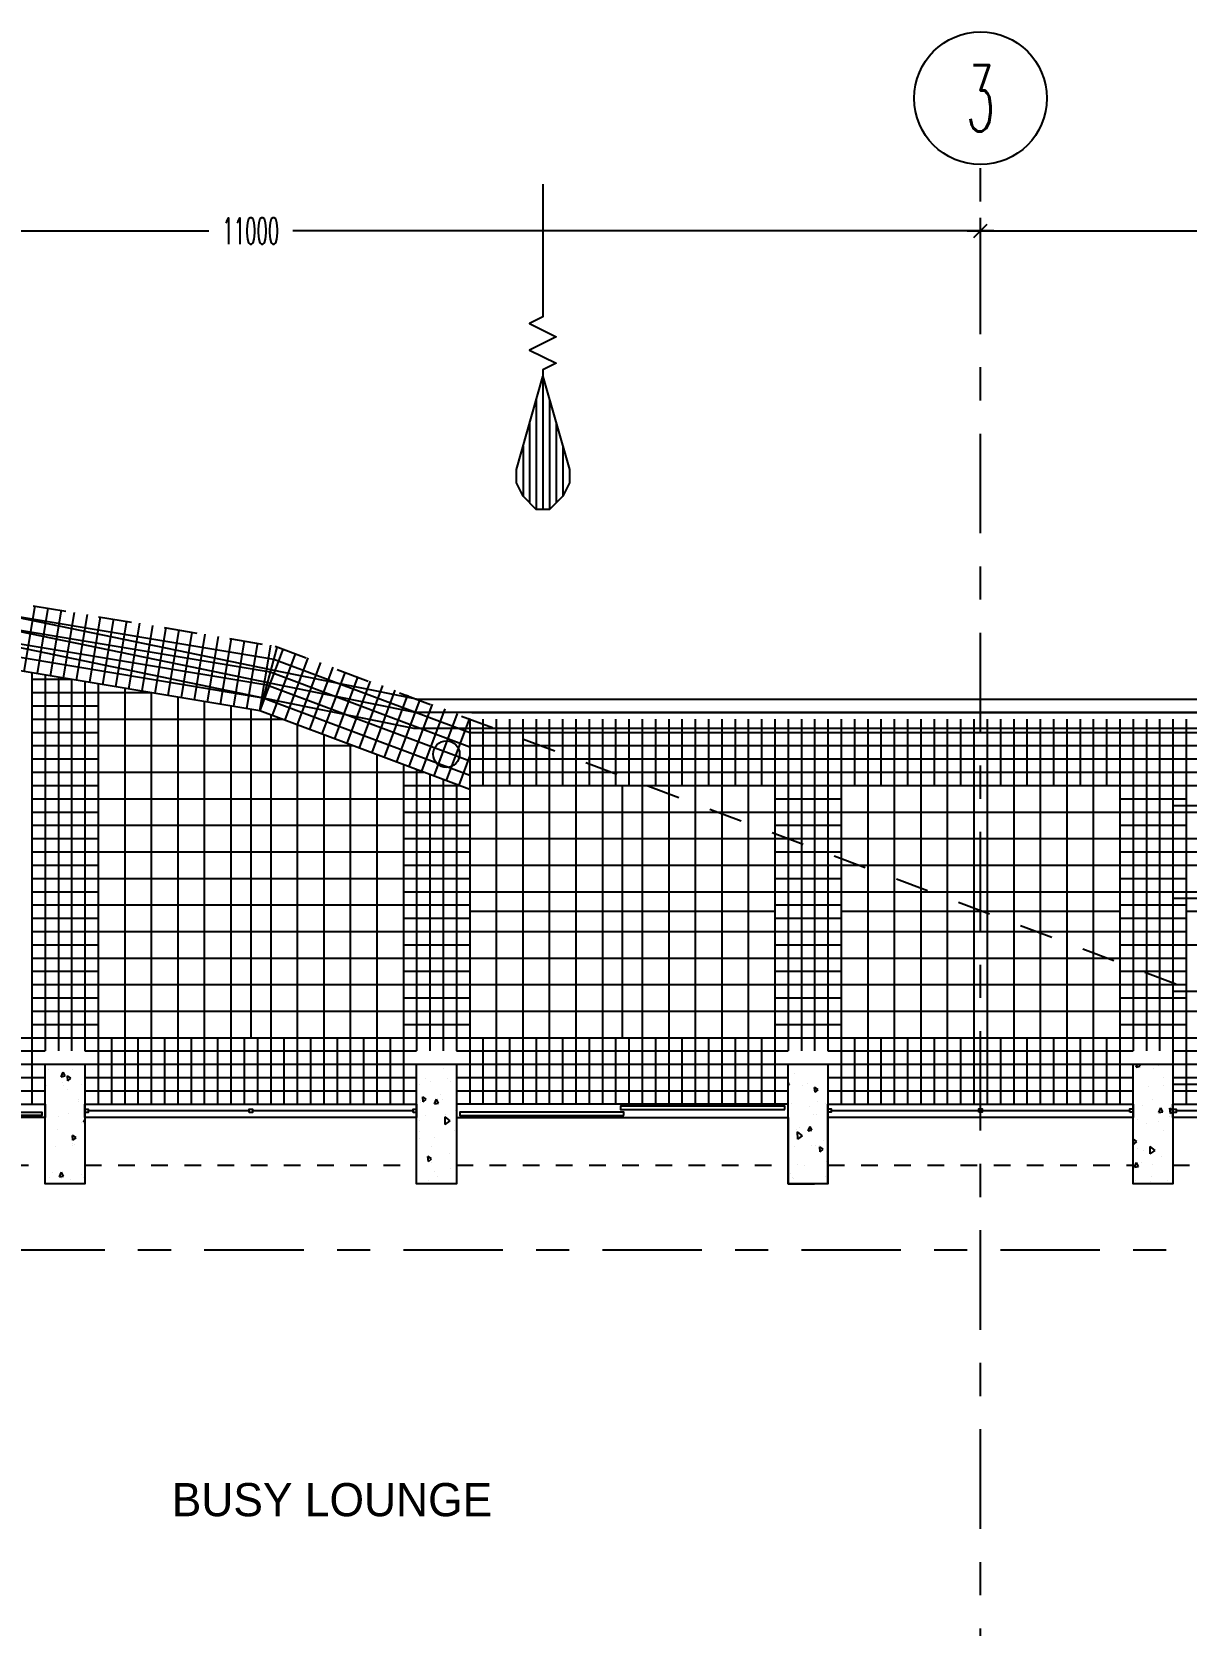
# Model space of a CAD drawing. Extents: x -15993 to 86771, y -21965 to 41866.
# Drawn here: x 14150 to 22850, y 13775 to 25777 of the extents above; entities that cross this region are included whole.
import ezdxf
from ezdxf.enums import TextEntityAlignment as Align

# ---------------------------------------------------------------- set-up
doc = ezdxf.new("R2010")
doc.units = 0
doc.header["$LTSCALE"] = 100
doc.header["$MEASUREMENT"] = 0
doc.header["$PDMODE"] = 3
doc.header["$PDSIZE"] = -5
for name, pattern in [('HIDDEN', [5, 2.5, -2.5]), ('HIDDEN2', [2.5, 1.25, -1.25]), ('X030--AG$0$CENTER', [15, 7.5, -2.5, 2.5, -2.5])]:
    doc.linetypes.add(name, pattern=pattern)
doc.layers.get('0').update_dxf_attribs({"color": 8, "linetype": 'CONTINUOUS'})
doc.layers.get('DEFPOINTS').update_dxf_attribs({"color": 8, "linetype": 'CONTINUOUS'})
for name, color, linetype in [('000-H', 8, 'CONTINUOUS'), ('030--', 8, 'CONTINUOUS'), ('200-T', 8, 'CONTINUOUS'), ('280--', 8, 'CONTINUOUS'), ('310--', 8, 'CONTINUOUS'), ('320--', 8, 'CONTINUOUS'), ('430-B', 8, 'CONTINUOUS'), ('431--', 8, 'CONTINUOUS'), ('432--', 8, 'CONTINUOUS'), ('900--', 8, 'CONTINUOUS'), ('930--', 8, 'CONTINUOUS'), ('960--', 8, 'CONTINUOUS'), ('X030--AG$0$000-D', 8, 'CONTINUOUS'), ('X030--AG$0$030--', 8, 'CONTINUOUS')]:
    doc.layers.add(name, color=color, linetype=linetype)
doc.styles.add('HELV', font='hvl____.pfb')
doc.styles.add('ROMANS_5', font='romans.shx', dxfattribs={"width": 0.5})
doc.styles.add('X030--AG$0$ROMANS_5', font='ROMANS.SHX', dxfattribs={"width": 0.5})
doc.dimstyles.new('100', dxfattribs={"dimscale": 100, "dimtxt": 2, "dimasz": 0, "dimexe": 1, "dimexo": 5, "dimgap": 1, "dimtad": 0, "dimrnd": 1, "dimdsep": 46, "dimtxsty": 'ROMANS_5', "dimtsz": 0.5, "dimcen": 1, "dimdle": 1, "dimadec": 0, "dimazin": 0, "dimtfac": 1, "dimtix": 1, "dimtofl": 0, "dimtmove": 2, "dimatfit": 3, "dimfxl": 1, "dimtolj": 1, "dimarcsym": 0})

# ---------------------------------------------------------------- blocks, each defined once
blk = doc.blocks.new('*X61')
at = {"color": 0}
for p, q in [((79, 6), (94, 6)), ((58, 0), (98, 0)), ((65, 2), (98, 2)), ((72, 4), (96, 4)), ((65, -2), (98, -2)), ((72, -4), (96, -4)), ((79, -6), (94, -6))]:
    blk.add_line(p, q, dxfattribs=at)
blk = doc.blocks.new('ZSLP')
at = {"layer": '930--'}
blk.add_lwpolyline([(378, -262), (378, -4262), (-22, -4462), (778, -4862), (-22, -5262), (778, -5662), (378, -5862), (378, -6062)], dxfattribs=at)
blk.add_lwpolyline([(-222, -9662), (-422, -9262), (-422, -8862), (378, -6062), (1178, -8862), (1178, -9262), (978, -9662), (578, -10062), (178, -10062)], close=True, dxfattribs=at)
at = {"layer": '930--', "xscale": 100, "yscale": 100, "zscale": 100, "rotation": 270}
blk.add_blockref('*X61', (378, -262), dxfattribs=at)
blk = doc.blocks.new('*X85')
at = {"color": 0}
for p, q in [((25150, 22050), (33997, 22050)), ((25200, 18100), (25200, 22070)), ((25550, 16420), (25550, 22070)), ((25900, 16420), (25900, 22070)), ((26250, 16420), (26250, 22070)), ((26600, 16420), (26600, 22070)), ((26950, 16420), (26950, 22070)), ((27300, 16420), (27300, 22070)), ((27650, 16420), (27650, 22070)), ((28000, 16420), (28000, 22070)), ((28350, 16420), (28350, 22070)), ((28700, 16600), (28700, 22070)), ((29050, 16600), (29050, 22070)), ((29400, 17200), (29400, 22070)), ((29750, 17200), (29750, 22070)), ((30100, 17200), (30100, 22070)), ((30450, 17200), (30450, 22070)), ((30800, 17200), (30800, 22070)), ((31150, 17200), (31150, 22070)), ((31500, 17200), (31500, 22070)), ((31850, 15800), (31850, 22070)), ((32200, 20520), (32200, 22070)), ((32550, 20520), (32550, 22070)), ((32900, 20520), (32900, 22070)), ((33250, 20520), (33250, 22070)), ((33600, 20520), (33600, 22070)), ((33950, 20520), (33950, 22070)), ((25150, 21700), (33997, 21700)), ((25150, 21350), (33997, 21350)), ((25150, 21000), (33997, 21000)), ((23100, 17700), (23100, 20650)), ((23450, 17700), (23450, 20650)), ((23800, 17700), (23800, 20650)), ((24150, 17700), (24150, 20650)), ((24500, 17700), (24500, 20650)), ((24850, 17700), (24850, 20650)), ((25150, 20650), (33997, 20650)), ((22750, 20300), (32200, 20300)), ((22750, 19950), (32200, 19950)), ((22750, 19600), (32200, 19600)), ((22750, 19250), (32200, 19250)), ((22750, 18900), (32200, 18900)), ((22750, 18550), (32200, 18550)), ((22750, 18200), (32200, 18200)), ((22750, 17850), (25020, 17850)), ((25320, 17850), (32200, 17850)), ((25320, 17500), (32200, 17500)), ((25320, 17150), (29220, 17150)), ((31620, 17150), (32200, 17150)), ((25320, 16800), (29220, 16800)), ((31620, 16800), (32200, 16800)), ((25320, 16450), (28470, 16450)), ((31620, 16450), (32200, 16450)), ((31620, 16100), (32200, 16100))]:
    blk.add_line(p, q, dxfattribs=at)
blk = doc.blocks.new('UC14')
at = {"layer": '310--', "color": 8}
blk.add_lwpolyline([(2500, 100), (2500, 0), (0, 0), (0, 100)], close=True, dxfattribs=at)
at = {"layer": '310--'}
for points in [[(25, 60), (25, 85), (1262.5, 85), (1262.5, 60)], [(1237.5, 15), (1237.5, 40), (2475, 40), (2475, 15)]]:
    blk.add_lwpolyline(points, close=True, dxfattribs=at)
blk = doc.blocks.new('UC13')
at = {"layer": '310--'}
for p, q in [((1237.5, 50), (25, 50)), ((2475, 50), (1262.5, 50))]:
    blk.add_line(p, q, dxfattribs=at)
at = {"layer": '310--', "color": 8}
blk.add_lwpolyline([(2500, 100), (2500, 0), (0, 0), (0, 100)], close=True, dxfattribs=at)
at = {"layer": '310--'}
for points in [[(0, 37.5), (0, 62.5), (25, 62.5), (25, 37.5)], [(1237.5, 37.5), (1237.5, 62.5), (1262.5, 62.5), (1262.5, 37.5)], [(2475, 37.5), (2475, 62.5), (2500, 62.5), (2500, 37.5)]]:
    blk.add_lwpolyline(points, close=True, dxfattribs=at)
blk = doc.blocks.new('UC11')
at = {"layer": '310--'}
for p, q in [((1137, 50), (25, 50)), ((2275, 50), (1162, 50))]:
    blk.add_line(p, q, dxfattribs=at)
at = {"layer": '310--', "color": 8}
blk.add_lwpolyline([(2300, 100), (2300, 0), (0, 0), (0, 100)], close=True, dxfattribs=at)
at = {"layer": '310--'}
for points in [[(0, 38), (0, 63), (25, 63), (25, 38)], [(1137, 38), (1137, 63), (1162, 63), (1162, 38)], [(2275, 38), (2275, 63), (2300, 63), (2300, 38)]]:
    blk.add_lwpolyline(points, close=True, dxfattribs=at)
blk = doc.blocks.new('UC10')
at = {"layer": '310--'}
for p, q in [((1122.5, 50), (25, 50)), ((2245, 50), (1147.5, 50))]:
    blk.add_line(p, q, dxfattribs=at)
at = {"layer": '310--', "color": 8}
blk.add_lwpolyline([(2270, 100), (2270, 0), (0, 0), (0, 100)], close=True, dxfattribs=at)
at = {"layer": '310--'}
for points in [[(0, 37.5), (0, 62.5), (25, 62.5), (25, 37.5)], [(1122.5, 37.5), (1122.5, 62.5), (1147.5, 62.5), (1147.5, 37.5)], [(2245, 37.5), (2245, 62.5), (2270, 62.5), (2270, 37.5)]]:
    blk.add_lwpolyline(points, close=True, dxfattribs=at)
blk = doc.blocks.new('*X622')
at = {"color": 0}
for p, q in [((14275, 17961), (14275, 17961)), ((14371, 17906), (14387, 17940)), ((14371, 17906), (14401, 17912)), ((14401, 17912), (14387, 17940)), ((14421, 17875), (14418, 17913)), ((14444, 17895), (14418, 17913)), ((14421, 17875), (14444, 17895)), ((14459, 17964), (14459, 17964)), ((14263, 17839), (14263, 17839)), ((14382, 17864), (14382, 17864)), ((14388, 17839), (14388, 17839)), ((14416, 17810), (14416, 17810)), ((14522, 17850), (14522, 17850)), ((14501, 17717), (14501, 17717)), ((14505, 17732), (14505, 17732)), ((14351, 17608), (14351, 17608)), ((14429, 17632), (14429, 17632)), ((14527, 17560), (14527, 17560)), ((14542, 17564), (14550, 17582)), ((14542, 17564), (14550, 17565)), ((14344, 17507), (14344, 17507)), ((14453, 17406), (14453, 17406)), ((14460, 17427), (14457, 17464)), ((14483, 17446), (14457, 17464)), ((14460, 17427), (14483, 17446)), ((14331, 17379), (14331, 17379)), ((14458, 17385), (14458, 17385)), ((14475, 17399), (14475, 17399)), ((14548, 17383), (14548, 17383)), ((14256, 17226), (14256, 17226)), ((14302, 17184), (14302, 17184)), ((14359, 17153), (14374, 17187)), ((14388, 17158), (14374, 17187)), ((14522, 17167), (14522, 17167)), ((14281, 17147), (14281, 17147)), ((14359, 17153), (14388, 17158)), ((14377, 17141), (14377, 17141)), ((14440, 17129), (14440, 17129)), ((14539, 17148), (14539, 17148))]:
    blk.add_line(p, q, dxfattribs=at)
blk = doc.blocks.new('*X623')
at = {"color": 0}
for p, q in [((17114, 17896), (17114, 17896)), ((17254, 17969), (17254, 17969)), ((17280, 17896), (17280, 17896)), ((17068, 17848), (17068, 17848)), ((17158, 17869), (17158, 17869)), ((17228, 17774), (17228, 17774)), ((17308, 17869), (17308, 17869)), ((17083, 17728), (17083, 17728)), ((17083, 17715), (17083, 17715)), ((17099, 17716), (17096, 17754)), ((17122, 17736), (17096, 17754)), ((17099, 17716), (17122, 17736)), ((17186, 17702), (17201, 17736)), ((17186, 17702), (17215, 17708)), ((17215, 17708), (17201, 17736)), ((17246, 17735), (17246, 17735)), ((17341, 17652), (17341, 17652)), ((17072, 17573), (17072, 17573)), ((17114, 17616), (17114, 17616)), ((17265, 17547), (17264, 17603)), ((17302, 17574), (17264, 17603)), ((17265, 17547), (17302, 17574)), ((17267, 17619), (17267, 17619)), ((17071, 17438), (17071, 17438)), ((17075, 17493), (17075, 17493)), ((17185, 17451), (17185, 17451)), ((17334, 17504), (17334, 17504)), ((17139, 17268), (17135, 17306)), ((17162, 17287), (17135, 17305)), ((17139, 17268), (17162, 17287)), ((17161, 17384), (17161, 17384)), ((17298, 17329), (17298, 17329)), ((17163, 17263), (17163, 17263)), ((17183, 17189), (17183, 17189)), ((17305, 17216), (17305, 17216)), ((17142, 17123), (17142, 17123)), ((17207, 17151), (17207, 17151))]:
    blk.add_line(p, q, dxfattribs=at)
blk = doc.blocks.new('*X624')
at = {"color": 0}
for p, q in [((19898, 17928), (19898, 17928)), ((19859, 17846), (19850, 17865)), ((19850, 17844), (19859, 17846)), ((19869, 17849), (19869, 17849)), ((19955, 17840), (19955, 17840)), ((19993, 17853), (19993, 17853)), ((20053, 17789), (20050, 17826)), ((20076, 17808), (20050, 17826)), ((20053, 17789), (20076, 17808)), ((19877, 17701), (19877, 17701)), ((20010, 17678), (20010, 17678)), ((20068, 17718), (20068, 17718)), ((20132, 17705), (20132, 17705)), ((19935, 17525), (19935, 17525)), ((20000, 17498), (20015, 17532)), ((20030, 17504), (20015, 17532)), ((20040, 17620), (20040, 17620)), ((20066, 17624), (20066, 17624)), ((19912, 17512), (19912, 17512)), ((19922, 17435), (19921, 17491)), ((19959, 17462), (19921, 17491)), ((19922, 17435), (19959, 17462)), ((19924, 17469), (19924, 17469)), ((20000, 17498), (20030, 17504)), ((20119, 17428), (20119, 17428)), ((19895, 17382), (19895, 17382)), ((20025, 17390), (20025, 17390)), ((20057, 17389), (20057, 17389)), ((20086, 17388), (20086, 17388)), ((20092, 17341), (20089, 17378)), ((20115, 17360), (20089, 17378)), ((20092, 17341), (20115, 17360)), ((19868, 17180), (19868, 17180)), ((19923, 17248), (19923, 17248)), ((19970, 17236), (19970, 17236)), ((20139, 17268), (20139, 17268)), ((19886, 17148), (19886, 17148)), ((19893, 17136), (19893, 17136)), ((20133, 17155), (20133, 17155)), ((20145, 17159), (20145, 17159))]:
    blk.add_line(p, q, dxfattribs=at)
blk = doc.blocks.new('*X625')
at = {"color": 0}
for p, q in [((22474, 17979), (22483, 18000)), ((22474, 17979), (22503, 17985)), ((22503, 17985), (22496, 18000)), ((22565, 17998), (22565, 18000)), ((22565, 17998), (22568, 18000)), ((22601, 17969), (22601, 17969)), ((22641, 17987), (22641, 17987)), ((22682, 17901), (22682, 17901)), ((22566, 17834), (22566, 17834)), ((22680, 17838), (22680, 17838)), ((22524, 17691), (22524, 17691)), ((22593, 17734), (22593, 17734)), ((22644, 17637), (22659, 17671)), ((22674, 17642), (22659, 17671)), ((22731, 17630), (22728, 17668)), ((22750, 17652), (22728, 17668)), ((22731, 17630), (22750, 17646)), ((22750, 17737), (22750, 17737)), ((22486, 17585), (22486, 17585)), ((22553, 17556), (22553, 17556)), ((22638, 17569), (22638, 17569)), ((22644, 17637), (22674, 17642)), ((22726, 17605), (22726, 17605)), ((22456, 17399), (22452, 17436)), ((22479, 17418), (22452, 17436)), ((22456, 17399), (22478, 17418)), ((22681, 17504), (22681, 17504)), ((22482, 17368), (22482, 17368)), ((22532, 17353), (22532, 17353)), ((22579, 17324), (22578, 17380)), ((22616, 17350), (22578, 17380)), ((22579, 17324), (22616, 17350)), ((22665, 17307), (22665, 17307)), ((22461, 17225), (22476, 17260)), ((22461, 17225), (22491, 17231)), ((22491, 17231), (22476, 17260)), ((22510, 17262), (22510, 17262)), ((22595, 17246), (22595, 17246)), ((22468, 17126), (22468, 17126)), ((22579, 17120), (22579, 17120)), ((22590, 17153), (22590, 17153)), ((22709, 17124), (22709, 17124))]:
    blk.add_line(p, q, dxfattribs=at)
blk = doc.blocks.new('*D757')
at = {"layer": 'DEFPOINTS', "color": 0, "transparency": 16777216}
for p in [(21300, 24277), (10300, 23677), (21300, 23677)]:
    blk.add_point(p, dxfattribs=at)
at = {"layer": 'X030--AG$0$000-D', "color": 0, "lineweight": -2, "transparency": 16777216}
for p, q in [((10300, 24177), (10300, 24377)), ((21300, 24177), (21300, 24377)), ((10200, 24277), (15483, 24277)), ((10250, 24227), (10350, 24327)), ((21400, 24277), (16117, 24277)), ((21250, 24227), (21350, 24327))]:
    blk.add_line(p, q, dxfattribs=at)
at = {"layer": 'X030--AG$0$000-D', "color": 0, "transparency": 16777216, "insert": (15800, 24277), "char_height": 200, "attachment_point": 5, "style": 'ROMANS_5'}
blk.add_mtext('\\A1;11000', dxfattribs=at)
blk = doc.blocks.new('*D758')
at = {"layer": 'DEFPOINTS', "color": 0, "transparency": 16777216}
for p in [(30700, 24277), (21300, 23677), (30700, 23677)]:
    blk.add_point(p, dxfattribs=at)
at = {"layer": 'X030--AG$0$000-D', "color": 0, "lineweight": -2, "transparency": 16777216}
for p, q in [((21300, 24177), (21300, 24377)), ((30700, 24177), (30700, 24377)), ((21200, 24277), (25724, 24277)), ((21250, 24227), (21350, 24327)), ((30800, 24277), (26276, 24277)), ((30650, 24227), (30750, 24327))]:
    blk.add_line(p, q, dxfattribs=at)
at = {"layer": 'X030--AG$0$000-D', "color": 0, "transparency": 16777216, "insert": (26000, 24277), "char_height": 200, "attachment_point": 5, "style": 'ROMANS_5'}
blk.add_mtext('\\A1;9400', dxfattribs=at)

msp = doc.modelspace()

# ---------------------------------------------------------------- linework, layer by layer
at = {"layer": '030--', "color": 8}
msp.add_circle((21300, 25276.757), 500, dxfattribs=at)
at = {"layer": '280--'}
for p, q in [((20150, 17100), (20150, 17700)), ((19850, 17600), (19850, 17100)), ((19850, 17100), (20050, 17100))]:
    msp.add_line(p, q, dxfattribs=at)
for points in [[(14250, 18000), (14550, 18000), (14550, 17100), (14250, 17100)], [(17050, 18000), (17350, 18000), (17350, 17100), (17050, 17100)], [(19850, 18000), (20150, 18000), (20150, 17100), (19850, 17100)], [(22450, 18000), (22750, 18000), (22750, 17100), (22450, 17100)]]:
    msp.add_lwpolyline(points, close=True, dxfattribs=at)
at = {"layer": '320--', "color": 8, "linetype": 'HIDDEN2'}
for p, q in [((11750, 17240), (14250, 17240)), ((14550, 17240), (17050, 17240)), ((17350, 17240), (19850, 17240)), ((20150, 17240), (22450, 17240)), ((22750, 17240), (25020, 17240))]:
    msp.add_line(p, q, dxfattribs=at)
at = {"layer": '430-B', "linetype": 'HIDDEN'}
msp.add_lwpolyline([(7255.188, 22602.054), (15983.598, 21149.479), (73202.387, -284.344)], dxfattribs=at)
at = {"layer": '431--', "color": 8}
for p, q in [((7107.5, 22527.753), (15972.607, 21052.429)), ((6907.5, 22358.286), (15920.627, 20858.329)), ((7007.5, 22443.019), (15946.617, 20955.379)), ((6807.5, 22273.553), (15894.637, 20761.279)), ((6707.5, 22188.819), (15868.647, 20664.229)), ((14093.067, 20959.72), (14175.147, 21452.936)), ((14191.71, 20943.304), (14273.791, 21436.52)), ((14290.353, 20926.887), (14372.434, 21420.104)), ((14388.997, 20910.471), (14471.077, 21403.688)), ((14487.64, 20894.055), (14569.721, 21387.272)), ((14586.283, 20877.639), (14668.364, 21370.856)), ((14684.927, 20861.223), (14767.008, 21354.44)), ((14783.57, 20844.807), (14865.651, 21338.023)), ((14882.214, 20828.391), (14964.294, 21321.607)), ((14980.857, 20811.974), (15062.938, 21305.191)), ((15079.5, 20795.558), (15161.581, 21288.775)), ((15178.144, 20779.142), (15260.224, 21272.359)), ((15276.787, 20762.726), (15358.868, 21255.943)), ((15375.43, 20746.31), (15457.511, 21239.527)), ((15474.074, 20729.894), (15556.154, 21223.11)), ((15572.717, 20713.478), (15654.798, 21206.694)), ((15671.36, 20697.061), (15753.441, 21190.278)), ((15770.004, 20680.645), (15852.084, 21173.862)), ((15868.647, 20664.229), (15950.728, 21157.446)), ((15998.598, 21149.479), (15868.647, 20664.229)), ((16044.042, 21132.456), (15868.647, 20664.229)), ((16137.688, 21097.377), (15962.292, 20629.15)), ((15972.607, 21052.429), (17450, 20499.007)), ((16231.333, 21062.298), (16055.938, 20594.071)), ((16324.978, 21027.219), (16149.583, 20558.992)), ((14150, 20950.245), (14150, 17700)), ((14150, 20900), (14451.918, 20900)), ((14250, 20933.603), (14250, 18100)), ((14350, 20916.961), (14350, 18100)), ((14450, 20900.319), (14450, 18100)), ((14550, 20883.677), (14550, 18100)), ((15946.617, 20955.379), (17450, 20392.221)), ((16418.624, 20992.14), (16243.229, 20523.913)), ((16512.269, 20957.061), (16336.874, 20488.834)), ((16605.915, 20921.982), (16430.519, 20453.755)), ((16699.56, 20886.903), (16524.165, 20418.676)), ((14150, 20800), (14650, 20800)), ((14650, 20867.035), (14650, 17700)), ((15920.627, 20858.329), (17450, 20285.435)), ((16793.205, 20851.824), (16617.81, 20383.597)), ((16886.851, 20816.745), (16711.456, 20348.518)), ((16980.496, 20781.666), (16805.101, 20313.439)), ((14150, 20700), (14650, 20700)), ((15868.647, 20664.229), (17450, 20071.864)), ((15894.637, 20761.279), (17450, 20178.649)), ((17074.142, 20746.587), (16898.746, 20278.36)), ((17167.787, 20711.508), (16992.392, 20243.281)), ((17261.432, 20676.429), (17086.037, 20208.202)), ((14150, 20600), (14650, 20600)), ((17355.078, 20641.35), (17179.683, 20173.123)), ((17448.723, 20606.271), (17273.328, 20138.044)), ((17450, 20600), (17450, 17700)), ((17550, 20600), (17550, 20100)), ((17650, 20600), (17650, 20100)), ((17750, 20600), (17750, 20100)), ((17850, 20600), (17850, 20100)), ((17950, 20600), (17950, 20100)), ((18050, 20600), (18050, 20100)), ((18150, 20600), (18150, 20100)), ((18250, 20600), (18250, 20100)), ((18350, 20600), (18350, 20100)), ((18450, 20600), (18450, 20100)), ((18550, 20600), (18550, 20100)), ((18650, 20600), (18650, 20100)), ((18750, 20600), (18750, 20100)), ((18850, 20600), (18850, 20100)), ((18950, 20600), (18950, 20100)), ((19050, 20600), (19050, 20100)), ((19150, 20600), (19150, 20100)), ((19250, 20600), (19250, 20100)), ((19350, 20600), (19350, 20100)), ((19450, 20600), (19450, 20100)), ((19550, 20600), (19550, 20100)), ((19650, 20600), (19650, 20100)), ((19750, 20600), (19750, 17700)), ((19850, 20600), (19850, 18100)), ((19950, 20600), (19950, 18100)), ((20050, 20600), (20050, 18100)), ((20150, 20600), (20150, 18100)), ((20250, 20600), (20250, 17700)), ((20350, 20600), (20350, 20100)), ((20450, 20600), (20450, 20100)), ((20550, 20600), (20550, 20100)), ((20650, 20600), (20650, 20100)), ((20750, 20600), (20750, 20100)), ((20850, 20600), (20850, 20100)), ((20950, 20600), (20950, 20100)), ((21050, 20600), (21050, 20100)), ((21150, 20600), (21150, 20100)), ((21250, 20600), (21250, 20100)), ((21350, 20600), (21350, 20100)), ((21450, 20600), (21450, 20100)), ((21550, 20600), (21550, 20100)), ((21650, 20600), (21650, 20100)), ((21750, 20600), (21750, 20100)), ((21850, 20600), (21850, 20100)), ((21950, 20600), (21950, 20100)), ((22050, 20600), (22050, 20100)), ((22150, 20600), (22150, 20100)), ((22250, 20600), (22250, 20100)), ((22350, 20600), (22350, 17700)), ((22450, 20600), (22450, 18100)), ((22550, 20600), (22550, 18100)), ((22650, 20600), (22650, 18100)), ((22750, 20600), (22750, 18100)), ((22750, 20600), (22750, 17700)), ((22850, 20600), (22850, 17700)), ((14150, 20500), (14650, 20500)), ((17450, 20500), (25420, 20500)), ((14150, 20400), (14650, 20400)), ((14150, 20300), (14650, 20300)), ((17450, 20324.609), (17366.974, 20102.965)), ((17450, 20400), (25420, 20400)), ((17450, 20300), (25420, 20300)), ((14150, 20200), (14650, 20200)), ((16950, 20259.161), (16950, 17700)), ((16950, 20200), (17107.933, 20200)), ((17050, 20221.701), (17050, 18100)), ((17150, 20184.242), (17150, 18100)), ((17450, 20200), (25420, 20200)), ((14150, 20100), (14650, 20100)), ((16950, 20100), (17374.888, 20100)), ((17250, 20146.782), (17250, 18100)), ((17350, 20109.323), (17350, 18100)), ((17450, 20100), (25420, 20100)), ((14150, 20000), (14650, 20000)), ((16950, 20000), (17450, 20000)), ((19750, 20000), (20250, 20000)), ((22350, 20000), (22850, 20000)), ((14150, 19900), (14650, 19900)), ((16950, 19900), (17450, 19900)), ((19750, 19900), (20250, 19900)), ((22350, 19900), (22850, 19900)), ((14150, 19800), (14650, 19800)), ((14150, 19700), (14650, 19700)), ((16950, 19800), (17450, 19800)), ((16950, 19700), (17450, 19700)), ((19750, 19800), (20250, 19800)), ((19750, 19700), (20250, 19700)), ((22350, 19800), (22850, 19800)), ((22350, 19700), (22850, 19700)), ((14150, 19600), (14650, 19600)), ((16950, 19600), (17450, 19600)), ((19750, 19600), (20250, 19600)), ((22350, 19600), (22850, 19600)), ((14150, 19500), (14650, 19500)), ((16950, 19500), (17450, 19500)), ((19750, 19500), (20250, 19500)), ((22350, 19500), (22850, 19500)), ((14150, 19400), (14650, 19400)), ((16950, 19400), (17450, 19400)), ((19750, 19400), (20250, 19400)), ((22350, 19400), (22850, 19400)), ((14150, 19300), (14650, 19300)), ((16950, 19300), (17450, 19300)), ((19750, 19300), (20250, 19300)), ((22350, 19300), (22850, 19300)), ((14150, 19200), (14650, 19200)), ((14150, 19100), (14650, 19100)), ((16950, 19200), (17450, 19200)), ((16950, 19100), (17450, 19100)), ((19750, 19200), (20250, 19200)), ((19750, 19100), (20250, 19100)), ((22350, 19200), (22850, 19200)), ((22350, 19100), (22850, 19100)), ((14150, 19000), (14650, 19000)), ((16950, 19000), (17450, 19000)), ((19750, 19000), (20250, 19000)), ((22350, 19000), (22850, 19000)), ((14150, 18900), (14650, 18900)), ((16950, 18900), (17450, 18900)), ((19750, 18900), (20250, 18900)), ((22350, 18900), (22850, 18900)), ((14150, 18800), (14650, 18800)), ((16950, 18800), (17450, 18800)), ((19750, 18800), (20250, 18800)), ((22350, 18800), (22850, 18800)), ((14150, 18700), (14650, 18700)), ((16950, 18700), (17450, 18700)), ((19750, 18700), (20250, 18700)), ((22350, 18700), (22850, 18700)), ((14150, 18600), (14650, 18600)), ((14150, 18500), (14650, 18500)), ((16950, 18600), (17450, 18600)), ((16950, 18500), (17450, 18500)), ((19750, 18600), (20250, 18600)), ((19750, 18500), (20250, 18500)), ((22350, 18600), (22850, 18600)), ((22350, 18500), (22850, 18500)), ((14150, 18400), (14650, 18400)), ((16950, 18400), (17450, 18400)), ((19750, 18400), (20250, 18400)), ((22350, 18400), (22850, 18400)), ((14150, 18300), (14650, 18300)), ((16950, 18300), (17450, 18300)), ((19750, 18300), (20250, 18300)), ((22350, 18300), (22850, 18300)), ((3180, 18200), (25420, 18200)), ((14750, 18200), (14750, 17700)), ((14850, 18200), (14850, 17700)), ((14950, 18200), (14950, 17700)), ((15050, 18200), (15050, 17700)), ((15150, 18200), (15150, 17700)), ((15250, 18200), (15250, 17700)), ((15350, 18200), (15350, 17700)), ((15450, 18200), (15450, 17700)), ((15550, 18200), (15550, 17700)), ((15650, 18200), (15650, 17700)), ((15750, 18200), (15750, 17700)), ((15850, 18200), (15850, 17700)), ((15950, 18200), (15950, 17700)), ((16050, 18200), (16050, 17700)), ((16150, 18200), (16150, 17700)), ((16250, 18200), (16250, 17700)), ((16350, 18200), (16350, 17700)), ((16450, 18200), (16450, 17700)), ((16550, 18200), (16550, 17700)), ((16650, 18200), (16650, 17700)), ((16750, 18200), (16750, 17700)), ((16850, 18200), (16850, 17700)), ((17350, 18200), (19850, 18200)), ((17550, 18200), (17550, 17700)), ((17650, 18200), (17650, 17700)), ((17750, 18200), (17750, 17700)), ((17850, 18200), (17850, 17700)), ((17950, 18200), (17950, 17700)), ((18050, 18200), (18050, 17700)), ((18150, 18200), (18150, 17700)), ((18250, 18200), (18250, 17700)), ((18350, 18200), (18350, 17700)), ((18450, 18200), (18450, 17700)), ((18550, 18200), (18550, 17700)), ((18650, 18200), (18650, 17700)), ((18750, 18200), (18750, 17700)), ((18850, 18200), (18850, 17700)), ((18950, 18200), (18950, 17700)), ((19050, 18200), (19050, 17700)), ((19150, 18200), (19150, 17700)), ((19250, 18200), (19250, 17700)), ((19350, 18200), (19350, 17700)), ((19450, 18200), (19450, 17700)), ((19550, 18200), (19550, 17700)), ((19650, 18200), (19650, 17700)), ((20350, 18200), (20350, 17700)), ((20450, 18200), (20450, 17700)), ((20550, 18200), (20550, 17700)), ((20650, 18200), (20650, 17700)), ((20750, 18200), (20750, 17700)), ((20850, 18200), (20850, 17700)), ((20950, 18200), (20950, 17700)), ((21050, 18200), (21050, 17700)), ((21150, 18200), (21150, 17700)), ((21250, 18200), (21250, 17700)), ((21350, 18200), (21350, 17700)), ((21450, 18200), (21450, 17700)), ((21550, 18200), (21550, 17700)), ((21650, 18200), (21650, 17700)), ((21750, 18200), (21750, 17700)), ((21850, 18200), (21850, 17700)), ((21950, 18200), (21950, 17700)), ((22050, 18200), (22050, 17700)), ((22150, 18200), (22150, 17700)), ((22250, 18200), (22250, 17700)), ((11750, 18100), (14250, 18100)), ((14550, 18100), (17050, 18100)), ((17350, 18100), (19850, 18100)), ((17350, 18100), (19850, 18100)), ((20150, 18100), (22450, 18100)), ((22750, 18100), (25020, 18100)), ((11750, 18000), (14250, 18000)), ((11750, 17900), (14250, 17900)), ((14550, 18000), (17050, 18000)), ((14550, 17900), (17050, 17900)), ((17350, 18000), (19850, 18000)), ((17350, 17900), (19850, 17900)), ((20150, 18000), (22450, 18000)), ((20150, 17900), (22450, 17900)), ((22750, 18000), (25020, 18000)), ((22750, 17900), (25020, 17900)), ((11750, 17800), (14250, 17800)), ((14550, 17800), (17050, 17800)), ((17350, 17800), (19850, 17800)), ((20150, 17800), (22450, 17800)), ((22750, 17800), (25020, 17800))]:
    msp.add_line(p, q, dxfattribs=at)
at = {"layer": '432--', "color": 8}
for p, q in [((14650, 20800), (15052.81, 20800)), ((14850, 20833.751), (14850, 18200)), ((15050, 20800.468), (15050, 18200)), ((15250, 20767.184), (15250, 18200)), ((15450, 20733.9), (15450, 18200)), ((15650, 20700.616), (15650, 18200)), ((15800, 20675.653), (15800, 18200)), ((14650, 20600), (16040.11, 20600)), ((15950, 20633.755), (15950, 18200)), ((16150, 20558.836), (16150, 18200)), ((16350, 20483.917), (16350, 18200)), ((16550, 20408.998), (16550, 18200)), ((14650, 20400), (16574.021, 20400)), ((16750, 20334.079), (16750, 18200)), ((14650, 20200), (16950, 20200)), ((17650, 20100), (17650, 18200)), ((17850, 20100), (17850, 18200)), ((18050, 20100), (18050, 18200)), ((18250, 20100), (18250, 18200)), ((18450, 20100), (18450, 18200)), ((18600, 20100), (18600, 18200)), ((18750, 20100), (18750, 18200)), ((18950, 20100), (18950, 18200)), ((19150, 20100), (19150, 18200)), ((19350, 20100), (19350, 18200)), ((19550, 20100), (19550, 18200)), ((20450, 20100), (20450, 18200)), ((20650, 20100), (20650, 18200)), ((20850, 20100), (20850, 18200)), ((21050, 20100), (21050, 18200)), ((21250, 20100), (21250, 18200)), ((21350, 20100), (21350, 18200)), ((21550, 20100), (21550, 18200)), ((21750, 20100), (21750, 18200)), ((21950, 20100), (21950, 18200)), ((22150, 20100), (22150, 18200)), ((14650, 20000), (16950, 20000)), ((17450, 19900), (19750, 19900)), ((20250, 19900), (22350, 19900)), ((22850, 19900), (24920, 19900)), ((14650, 19800), (16950, 19800)), ((17450, 19700), (19750, 19700)), ((20250, 19700), (22350, 19700)), ((22850, 19700), (24920, 19700)), ((14650, 19600), (16950, 19600)), ((17450, 19500), (19750, 19500)), ((20250, 19500), (22350, 19500)), ((22850, 19500), (24920, 19500)), ((14650, 19400), (16950, 19400)), ((17450, 19300), (19750, 19300)), ((20250, 19300), (22350, 19300)), ((22850, 19300), (24920, 19300)), ((14650, 19200), (16950, 19200)), ((19750, 19150), (17450, 19150)), ((22350, 19150), (20250, 19150)), ((24920, 19150), (22850, 19150)), ((14650, 19000), (16950, 19000)), ((17450, 19000), (19750, 19000)), ((20250, 19000), (22350, 19000)), ((14650, 18800), (16950, 18800)), ((17450, 18800), (19750, 18800)), ((20250, 18800), (22350, 18800)), ((14650, 18600), (16950, 18600)), ((17450, 18600), (19750, 18600)), ((20250, 18600), (22350, 18600)), ((14650, 18400), (16950, 18400)), ((17450, 18400), (19750, 18400)), ((20250, 18400), (22350, 18400)), ((22850, 18400), (24920, 18400))]:
    msp.add_line(p, q, dxfattribs=at)
at = {"layer": '900--', "color": 8}
for p, q in [((16050, 20950), (11450, 21900)), ((16030.081, 20852.003), (11399.955, 21808.225)), ((16005.811, 20734.483), (11375.684, 21690.705)), ((17050, 20750), (16050, 20950)), ((17040.098, 20650), (16030.081, 20852.003)), ((17028.216, 20530), (16006.547, 20734.334)), ((25120, 20650), (17040.098, 20650)), ((17050, 20750), (25020, 20750)), ((17465.464, 20650), (25120, 20650)), ((25240, 20530), (17028.216, 20530))]:
    msp.add_line(p, q, dxfattribs=at)
at = {"layer": '960--'}
msp.add_circle((17274.176, 20336.139), 100, dxfattribs=at)
at = {"layer": 'X030--AG$0$030--', "linetype": 'X030--AG$0$CENTER'}
for p, q in [((21300, -15500), (21300, 24776.757)), ((35700, 16600), (-3350, 16600))]:
    msp.add_line(p, q, dxfattribs=at)

# ---------------------------------------------------------------- block references
at = {"layer": '000-H'}
for name in ['*X622', '*X623', '*X624', '*X625']:
    msp.add_blockref(name, (0, 0), dxfattribs=at)
at = {"layer": '310--'}
for name, p in [('UC14', (11750, 17600)), ('UC13', (14550, 17600)), ('UC11', (20150, 17600)), ('UC10', (22750, 17600))]:
    msp.add_blockref(name, p, dxfattribs=at)
at = {"layer": '310--', "xscale": -1}
msp.add_blockref('UC14', (19850, 17600), dxfattribs=at)
at = {"layer": '430-B'}
msp.add_blockref('*X85', (0, 0), dxfattribs=at)
at = {"layer": '930--', "xscale": 0.25, "yscale": 0.25, "zscale": 0.25}
msp.add_blockref('ZSLP', (17907.523, 24695.448), dxfattribs=at)

# ---------------------------------------------------------------- texts
at = {"layer": '030--', "color": 8, "linetype": 'Continuous', "style": 'X030--AG$0$ROMANS_5', "width": 0.5}
msp.add_text('3', height=500, dxfattribs=at).set_placement((21300, 25276.757), align=Align.MIDDLE)
at = {"layer": '200-T', "style": 'HELV'}
msp.add_text('BUSY LOUNGE', height=250, dxfattribs=at).set_placement((15204.349, 14595.198))

# ---------------------------------------------------------------- dimensions: what is measured, and where the dimension line sits
at = {"layer": 'X030--AG$0$000-D'}
for base, p1, p2, picture, middle in [((21300, 24276.757), (10300, 23676.757), (21300, 23676.757), '*D757', (15800, 24276.757)), ((30700, 24276.757), (21300, 23676.757), (30700, 23676.757), '*D758', (26000, 24276.757))]:
    dim = msp.add_linear_dim(base=base, p1=p1, p2=p2, dimstyle='100', dxfattribs=at)
    dim.commit()
    dim.dimension.update_dxf_attribs({"geometry": picture, "text_midpoint": middle})

doc.saveas('drawing.dxf')
